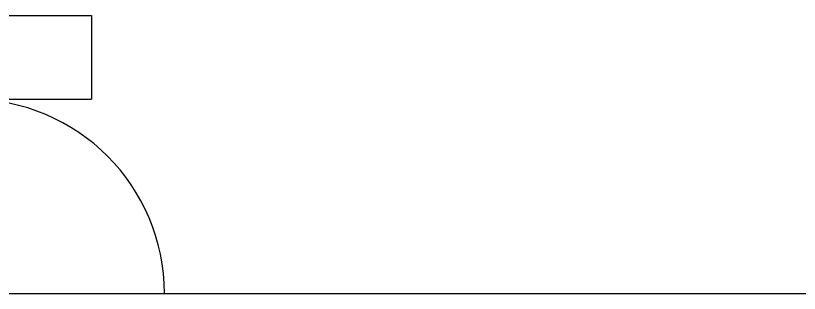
# Model space of a CAD drawing. Extents: x 3.27 to 9.48, y 3.29 to 7.63.
# Drawn here: x 7.1403 to 7.2952, y 4.5007 to 4.5556 of the extents above; entities that cross this region are included whole.
import ezdxf

# ---------------------------------------------------------------- set-up
doc = ezdxf.new("R2010")
doc.units = 0
doc.layers.add('VISIBLE_EDGES_ANSI_', color=7, linetype='CONTINUOUS')

msp = doc.modelspace()

# ---------------------------------------------------------------- linework, layer by layer
at = {"layer": 'VISIBLE_EDGES_ANSI_'}
for p, q in [((6.92227, 4.55564), (7.15534, 4.55564)), ((7.15534, 4.55564), (7.15534, 4.5391)), ((6.92227, 4.5391), (7.15534, 4.5391)), ((7.11655, 4.50071), (7.35082, 4.50071))]:
    msp.add_line(p, q, dxfattribs=at)
msp.add_arc((7.13132, 4.50071), 0.03839, 0, 90, dxfattribs=at)

doc.saveas('drawing.dxf')
